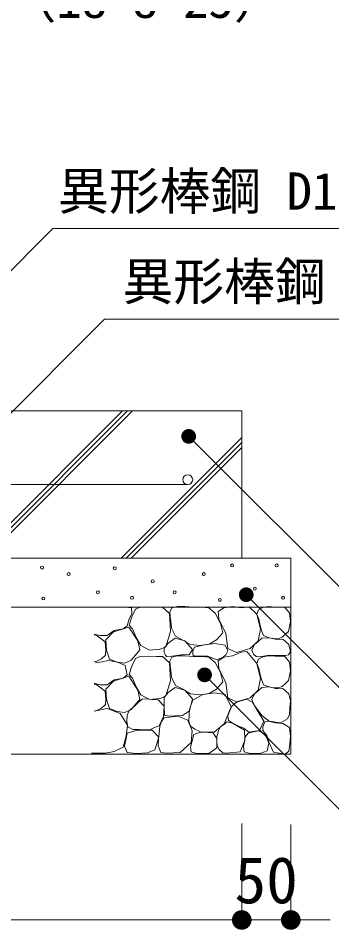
# Model space of a CAD drawing. Units: millimetres on the paper, scale 1:20. Extents: x 11 to 3083, y 13 to 5005.
# Drawn here: x 70.99 to 86.97, y 83.57 to 130.05 of the extents above; entities that cross this region are included whole.
import ezdxf
from ezdxf.enums import TextEntityAlignment as Align

# ---------------------------------------------------------------- set-up
doc = ezdxf.new("R2010")
doc.units = ezdxf.units.MM
for name, color, linetype, lineweight in [('0_2', 1, 'Continuous', 13), ('_0-0_', 7, 'Continuous', 13), ('ハッチ', 4, 'Continuous', 13), ('寸法', 1, 'Continuous', 13), ('本体', 7, 'Continuous', 13)]:
    doc.layers.add(name, color=color, linetype=linetype, lineweight=lineweight)
doc.styles.add('ＭＳ ゴシック', font='')
doc.styles.get('ＭＳ ゴシック').set_extended_font_data('MS Gothic')

# ---------------------------------------------------------------- blocks, each defined once
blk = doc.blocks.new('filled_dot')
at = {"color": 0, "linetype": 'Continuous', "lineweight": -2, "const_width": 1.25}
blk.add_lwpolyline([(-0.625, 0, 1), (0.625, 0, 1)], format="xyb", close=True, dxfattribs=at)

msp = doc.modelspace()

# ---------------------------------------------------------------- linework, layer by layer
at = {"layer": '0_2'}
for p, q in [((60.681, 107.248), (72.754, 119.322)), ((72.754, 119.322), (89.664, 119.321)), ((67.49, 106.804), (75.383, 114.697)), ((75.383, 114.697), (101.182, 114.704)), ((79.676, 108.728), (80.206, 108.197)), ((80.206, 108.197), (89.546, 98.858)), ((82.609, 100.652), (83.14, 100.121)), ((83.14, 100.121), (92.42, 90.841)), ((80.486, 96.566), (81.017, 96.035)), ((81.017, 96.035), (92.399, 84.653))]:
    msp.add_line(p, q, dxfattribs=at)
at = {"layer": '0_2', "lineweight": 18}
for p, q in [((79.676, 108.728), (79.68, 108.724)), ((82.609, 100.652), (82.613, 100.648)), ((80.486, 96.566), (80.49, 96.562))]:
    msp.add_line(p, q, dxfattribs=at)
at = {"layer": '_0-0_'}
msp.add_circle((79.63, 106.524), 0.25, dxfattribs=at)
at = {"layer": 'ハッチ'}
for p, q in [((42.88, 110.024), (82.38, 110.024)), ((68.81, 102.524), (76.31, 110.024)), ((68.81, 102.524), (76.31, 110.024)), ((68.81, 102.524), (76.31, 110.024)), ((69.064, 102.524), (76.564, 110.024)), ((69.064, 102.524), (76.564, 110.024)), ((69.317, 102.524), (76.817, 110.024)), ((82.38, 110.024), (82.38, 102.524)), ((76.234, 102.524), (82.38, 108.669)), ((76.234, 102.524), (82.38, 108.669)), ((76.234, 102.524), (82.38, 108.669)), ((76.488, 102.524), (82.38, 108.415)), ((76.488, 102.524), (82.38, 108.415)), ((76.742, 102.524), (82.38, 108.161)), ((82.38, 102.524), (42.88, 102.524)), ((76.489, 100.021), (76.767, 99.983)), ((76.767, 99.983), (76.78, 99.692)), ((76.97, 99.921), (77.202, 100.023)), ((77.202, 100.023), (77.58, 100.037)), ((77.58, 100.037), (78.031, 100.008)), ((78.031, 100.008), (78.35, 100.023)), ((78.35, 100.023), (78.699, 99.688)), ((78.723, 99.769), (78.811, 99.981)), ((78.811, 99.981), (79.099, 100.044)), ((79.099, 100.044), (79.499, 100.044)), ((79.499, 100.044), (79.9, 100.019)), ((79.9, 100.019), (80.313, 100.019)), ((80.313, 100.019), (80.701, 99.981)), ((80.701, 99.981), (81.027, 99.706)), ((81.181, 99.798), (81.463, 99.981)), ((81.463, 99.981), (81.912, 100.047)), ((81.912, 100.047), (82.344, 99.981)), ((82.344, 99.981), (82.759, 100.031)), ((82.759, 100.031), (83.141, 99.665)), ((83.233, 99.886), (83.461, 100.003)), ((83.461, 100.003), (83.747, 100.054)), ((83.747, 100.054), (84.085, 100.025)), ((84.085, 100.025), (84.554, 100.025)), ((84.554, 100.025), (84.811, 99.724)), ((76.78, 99.692), (76.628, 99.376)), ((76.635, 99.093), (76.781, 99.529)), ((76.781, 99.529), (76.97, 99.921)), ((78.699, 99.688), (78.743, 98.773)), ((78.735, 99.543), (78.723, 99.769)), ((78.76, 99.306), (78.735, 99.543)), ((81.027, 99.706), (81.29, 99.193)), ((81.214, 99.4), (81.181, 99.798)), ((83.141, 99.665), (83.341, 98.902)), ((83.145, 99.651), (83.233, 99.886)), ((83.248, 99.401), (83.145, 99.651)), ((84.811, 99.724), (84.863, 99.291)), ((76.539, 99.073), (76.337, 98.908)), ((76.628, 99.376), (76.539, 99.073)), ((76.81, 98.919), (76.635, 99.093)), ((78.798, 98.955), (78.76, 99.306)), ((81.331, 99.167), (81.214, 99.4)), ((81.29, 99.193), (81.415, 98.717)), ((81.563, 98.669), (81.331, 99.167)), ((83.321, 99.078), (83.248, 99.401)), ((83.38, 98.836), (83.321, 99.078)), ((84.863, 99.291), (84.76, 98.785)), ((75.148, 98.567), (74.858, 98.648)), ((74.858, 98.61), (74.945, 98.605)), ((74.945, 98.605), (75.414, 98.246)), ((75.515, 98.567), (75.148, 98.567)), ((75.458, 98.352), (75.851, 98.759)), ((75.882, 98.82), (75.515, 98.567)), ((75.851, 98.759), (76.621, 99.006)), ((76.337, 98.908), (75.882, 98.82)), ((76.621, 99.006), (77.086, 98.294)), ((76.999, 98.468), (76.81, 98.919)), ((78.743, 98.773), (78.51, 98.003)), ((79.011, 98.542), (78.798, 98.955)), ((81.415, 98.717), (81.09, 98.354)), ((81.663, 97.905), (81.563, 98.669)), ((83.341, 98.902), (83.224, 98.304)), ((83.497, 98.565), (83.38, 98.836)), ((83.754, 98.462), (83.497, 98.565)), ((84.628, 98.66), (84.437, 98.491)), ((84.76, 98.785), (84.628, 98.66)), ((75.414, 98.246), (75.461, 97.824)), ((75.487, 97.829), (75.458, 98.352)), ((77.246, 98.062), (76.999, 98.468)), ((77.086, 98.294), (77.188, 97.844)), ((78.419, 97.919), (78.638, 98.175)), ((78.638, 98.175), (78.991, 98.443)), ((78.991, 98.443), (79.478, 98.296)), ((79.374, 98.342), (79.011, 98.542)), ((79.762, 98.117), (79.374, 98.342)), ((79.478, 98.296), (79.868, 97.858)), ((80.251, 98.067), (79.762, 98.117)), ((80.727, 98.129), (80.251, 98.067)), ((80.395, 98.072), (81.003, 98.159)), ((81.09, 98.354), (80.727, 98.129)), ((81.003, 98.159), (81.537, 98.072)), ((83.224, 98.304), (82.809, 97.905)), ((82.888, 97.826), (83.034, 98.107)), ((83.034, 98.107), (83.212, 98.274)), ((83.212, 98.274), (83.41, 98.44)), ((83.41, 98.44), (83.774, 98.461)), ((84.004, 98.418), (83.754, 98.462)), ((83.774, 98.461), (84.16, 98.367)), ((84.231, 98.411), (84.004, 98.418)), ((84.16, 98.367), (84.473, 98.378)), ((84.437, 98.491), (84.231, 98.411)), ((84.473, 98.378), (84.775, 98.107)), ((84.775, 98.107), (84.859, 97.763)), ((75.461, 97.824), (75.445, 97.574)), ((75.633, 97.364), (75.487, 97.829)), ((77.028, 97.655), (76.737, 97.321)), ((77.188, 97.844), (77.028, 97.655)), ((77.682, 97.829), (77.246, 98.062)), ((78.205, 97.873), (77.682, 97.829)), ((78.51, 98.003), (78.192, 97.855)), ((78.431, 97.7), (78.419, 97.919)), ((78.498, 97.563), (78.431, 97.7)), ((79.868, 97.858), (79.699, 97.582)), ((79.881, 97.57), (79.894, 97.767)), ((79.894, 97.767), (79.976, 97.971)), ((79.976, 97.971), (80.395, 98.072)), ((81.537, 98.072), (81.67, 97.796)), ((81.67, 97.796), (81.572, 97.589)), ((82.111, 97.706), (81.663, 97.905)), ((81.912, 97.534), (82.344, 97.727)), ((82.809, 97.905), (82.111, 97.706)), ((82.344, 97.727), (82.637, 97.749)), ((82.637, 97.749), (83.141, 97.152)), ((82.982, 97.617), (82.888, 97.826)), ((83.112, 97.508), (82.982, 97.617)), ((84.859, 97.763), (84.757, 97.592)), ((74.992, 97.261), (74.858, 97.229)), ((74.936, 97.186), (75.271, 97.238)), ((75.226, 97.386), (74.992, 97.261)), ((75.445, 97.574), (75.226, 97.386)), ((75.271, 97.238), (75.597, 97.304)), ((75.597, 97.304), (76.066, 97.213)), ((76.025, 97.219), (75.633, 97.364)), ((76.417, 97.161), (76.025, 97.219)), ((76.066, 97.213), (76.434, 97.045)), ((76.737, 97.321), (76.417, 97.161)), ((76.781, 97.016), (76.97, 97.408)), ((76.97, 97.408), (77.202, 97.509)), ((77.202, 97.509), (77.58, 97.524)), ((77.58, 97.524), (78.031, 97.495)), ((78.031, 97.495), (78.35, 97.509)), ((78.35, 97.509), (78.699, 97.175)), ((78.557, 97.491), (78.498, 97.563)), ((78.82, 97.523), (78.557, 97.491)), ((78.699, 97.175), (78.743, 96.26)), ((78.723, 97.256), (78.811, 97.468)), ((78.735, 97.03), (78.723, 97.256)), ((78.811, 97.468), (79.099, 97.531)), ((79.064, 97.551), (78.82, 97.523)), ((79.421, 97.6), (79.064, 97.551)), ((79.099, 97.531), (79.499, 97.531)), ((79.699, 97.582), (79.421, 97.6)), ((79.499, 97.531), (79.9, 97.506)), ((80.033, 97.523), (79.881, 97.57)), ((79.9, 97.506), (80.313, 97.506)), ((80.319, 97.524), (80.033, 97.523)), ((80.313, 97.506), (80.701, 97.468)), ((80.639, 97.52), (80.319, 97.524)), ((80.908, 97.415), (80.639, 97.52)), ((80.701, 97.468), (81.027, 97.193)), ((81.132, 97.339), (80.908, 97.415)), ((81.027, 97.193), (81.29, 96.68)), ((81.45, 97.488), (81.132, 97.339)), ((81.181, 97.285), (81.463, 97.468)), ((81.214, 96.887), (81.181, 97.285)), ((81.572, 97.589), (81.45, 97.488)), ((81.463, 97.468), (81.912, 97.534)), ((83.316, 97.482), (83.112, 97.508)), ((83.141, 97.152), (83.341, 96.388)), ((83.145, 97.138), (83.233, 97.372)), ((83.233, 97.372), (83.461, 97.49)), ((83.764, 97.563), (83.316, 97.482)), ((83.461, 97.49), (83.747, 97.541)), ((83.747, 97.541), (84.085, 97.512)), ((84.058, 97.556), (83.764, 97.563)), ((84.356, 97.546), (84.058, 97.556)), ((84.085, 97.512), (84.554, 97.512)), ((84.607, 97.556), (84.356, 97.546)), ((84.554, 97.512), (84.811, 97.211)), ((84.757, 97.592), (84.607, 97.556)), ((84.811, 97.211), (84.863, 96.778)), ((76.434, 97.045), (76.539, 96.559)), ((76.635, 96.58), (76.781, 97.016)), ((78.76, 96.793), (78.735, 97.03)), ((78.798, 96.442), (78.76, 96.793)), ((81.331, 96.654), (81.214, 96.887)), ((83.248, 96.888), (83.145, 97.138)), ((83.321, 96.565), (83.248, 96.888)), ((84.863, 96.778), (84.76, 96.272)), ((75.458, 95.839), (75.851, 96.246)), ((75.882, 96.307), (75.515, 96.054)), ((75.851, 96.246), (76.621, 96.493)), ((76.337, 96.395), (75.882, 96.307)), ((76.539, 96.559), (76.337, 96.395)), ((76.621, 96.493), (77.086, 95.781)), ((76.81, 96.406), (76.635, 96.58)), ((76.999, 95.955), (76.81, 96.406)), ((78.743, 96.26), (78.51, 95.49)), ((79.011, 96.029), (78.798, 96.442)), ((81.29, 96.68), (81.415, 96.204)), ((81.563, 96.156), (81.331, 96.654)), ((83.341, 96.388), (83.224, 95.791)), ((83.38, 96.323), (83.321, 96.565)), ((83.497, 96.052), (83.38, 96.323)), ((84.76, 96.272), (84.628, 96.147)), ((75.148, 96.054), (74.858, 96.135)), ((74.858, 96.097), (74.945, 96.092)), ((74.945, 96.092), (75.414, 95.733)), ((75.515, 96.054), (75.148, 96.054)), ((75.487, 95.316), (75.458, 95.839)), ((77.246, 95.548), (76.999, 95.955)), ((77.086, 95.781), (77.188, 95.331)), ((78.638, 95.662), (78.991, 95.929)), ((78.991, 95.929), (79.478, 95.783)), ((79.374, 95.829), (79.011, 96.029)), ((79.762, 95.604), (79.374, 95.829)), ((79.478, 95.783), (79.868, 95.345)), ((81.09, 95.841), (80.727, 95.616)), ((81.415, 96.204), (81.09, 95.841)), ((81.663, 95.392), (81.563, 96.156)), ((83.224, 95.791), (82.809, 95.392)), ((83.034, 95.594), (83.212, 95.76)), ((83.212, 95.76), (83.41, 95.927)), ((83.41, 95.927), (83.774, 95.948)), ((83.754, 95.949), (83.497, 96.052)), ((84.004, 95.905), (83.754, 95.949)), ((83.774, 95.948), (84.16, 95.854)), ((84.231, 95.897), (84.004, 95.905)), ((84.16, 95.854), (84.473, 95.865)), ((84.437, 95.978), (84.231, 95.897)), ((84.628, 96.147), (84.437, 95.978)), ((84.473, 95.865), (84.775, 95.594)), ((75.414, 95.733), (75.461, 95.311)), ((75.461, 95.311), (75.445, 95.061)), ((75.633, 94.851), (75.487, 95.316)), ((77.188, 95.331), (77.028, 95.142)), ((77.106, 95.156), (77.299, 95.33)), ((77.682, 95.316), (77.246, 95.548)), ((77.299, 95.33), (77.53, 95.349)), ((77.53, 95.349), (77.8, 95.31)), ((78.205, 95.36), (77.682, 95.316)), ((77.8, 95.31), (78.127, 95.301)), ((78.127, 95.301), (78.426, 94.964)), ((78.51, 95.49), (78.192, 95.342)), ((78.419, 95.406), (78.638, 95.662)), ((78.431, 95.187), (78.419, 95.406)), ((79.868, 95.345), (79.722, 94.737)), ((80.251, 95.553), (79.762, 95.604)), ((79.886, 95.273), (80.395, 95.559)), ((80.727, 95.616), (80.251, 95.553)), ((80.395, 95.559), (81.003, 95.646)), ((81.003, 95.646), (81.537, 95.559)), ((81.537, 95.559), (81.835, 94.938)), ((82.111, 95.193), (81.663, 95.392)), ((82.809, 95.392), (82.111, 95.193)), ((82.355, 95.234), (82.645, 95.323)), ((82.645, 95.323), (82.935, 95.167)), ((82.888, 95.312), (83.034, 95.594)), ((82.982, 95.104), (82.888, 95.312)), ((84.775, 95.594), (84.859, 95.25)), ((74.864, 94.718), (75.518, 94.848)), ((75.226, 94.873), (74.992, 94.748)), ((75.445, 95.061), (75.226, 94.873)), ((75.518, 94.848), (76.186, 94.601)), ((76.025, 94.706), (75.633, 94.851)), ((76.644, 94.752), (76.885, 94.935)), ((77.028, 95.142), (76.737, 94.808)), ((76.885, 94.935), (77.106, 95.156)), ((78.426, 94.964), (78.387, 94.435)), ((78.431, 94.968), (78.431, 95.187)), ((78.443, 94.505), (78.431, 94.968)), ((79.724, 94.802), (79.811, 95.05)), ((79.811, 95.05), (79.886, 95.273)), ((81.835, 94.938), (81.488, 94.069)), ((81.798, 94.789), (81.887, 94.989)), ((81.887, 94.989), (82.11, 95.167)), ((82.11, 95.167), (82.355, 95.234)), ((82.935, 95.167), (83.158, 94.766)), ((83.066, 94.948), (82.982, 95.104)), ((83.399, 94.5), (83.066, 94.948)), ((84.838, 94.885), (84.806, 94.552)), ((84.859, 95.25), (84.838, 94.885)), ((74.992, 94.748), (74.858, 94.716)), ((74.858, 94.715), (74.864, 94.718)), ((76.417, 94.648), (76.025, 94.706)), ((76.186, 94.601), (76.564, 94.006)), ((76.737, 94.808), (76.417, 94.648)), ((76.529, 94.184), (76.538, 94.512)), ((76.538, 94.512), (76.644, 94.752)), ((78.387, 94.435), (78.175, 93.963)), ((78.288, 94.185), (78.418, 94.367)), ((78.418, 94.367), (79.12, 94.458)), ((78.662, 94.457), (78.443, 94.505)), ((78.991, 94.469), (78.662, 94.457)), ((79.368, 94.493), (78.991, 94.469)), ((79.12, 94.458), (79.64, 94.263)), ((79.722, 94.737), (79.368, 94.493)), ((79.687, 94.194), (79.699, 94.541)), ((79.699, 94.541), (79.724, 94.802)), ((81.675, 94.476), (81.798, 94.789)), ((81.708, 94.242), (81.675, 94.476)), ((83.158, 94.766), (83.503, 94.198)), ((83.785, 94.198), (83.399, 94.5)), ((84.806, 94.552), (84.713, 94.323)), ((76.564, 94.006), (76.492, 93.439)), ((76.567, 93.924), (76.529, 94.184)), ((76.837, 93.78), (76.567, 93.924)), ((78.175, 93.963), (77.906, 93.857)), ((78.171, 93.575), (78.21, 93.951)), ((78.21, 93.951), (78.288, 94.185)), ((79.64, 94.263), (79.86, 93.718)), ((79.774, 93.958), (79.687, 94.194)), ((79.997, 93.796), (79.774, 93.958)), ((81.488, 94.069), (80.978, 93.647)), ((81.202, 93.715), (81.289, 93.922)), ((81.289, 93.922), (81.497, 94.053)), ((81.497, 94.053), (81.617, 94.173)), ((81.617, 94.173), (81.901, 94.108)), ((81.998, 94.053), (81.708, 94.242)), ((81.901, 94.108), (82.523, 93.748)), ((82.188, 93.975), (81.998, 94.053)), ((82.489, 93.841), (82.188, 93.975)), ((83.503, 94.198), (83.292, 93.73)), ((83.45, 93.726), (83.46, 93.908)), ((83.46, 93.908), (83.552, 94.173)), ((83.552, 94.173), (83.735, 94.203)), ((83.735, 94.203), (84.08, 94.112)), ((84.358, 94.114), (83.785, 94.198)), ((84.08, 94.112), (84.467, 94.081)), ((84.713, 94.323), (84.358, 94.114)), ((84.467, 94.081), (84.812, 93.878)), ((76.492, 93.439), (76.346, 92.873)), ((76.491, 93.326), (76.548, 93.585)), ((76.548, 93.585), (77.066, 93.754)), ((77.145, 93.78), (76.837, 93.78)), ((77.066, 93.754), (77.811, 93.743)), ((77.395, 93.77), (77.145, 93.78)), ((77.703, 93.761), (77.395, 93.77)), ((77.906, 93.857), (77.703, 93.761)), ((77.811, 93.743), (78.149, 93.394)), ((78.145, 93.302), (78.171, 93.575)), ((79.86, 93.718), (79.808, 93.12)), ((79.848, 93.2), (79.935, 93.523)), ((79.935, 93.523), (80.283, 93.647)), ((80.271, 93.66), (79.997, 93.796)), ((80.978, 93.647), (80.271, 93.66)), ((80.283, 93.647), (80.668, 93.623)), ((80.668, 93.623), (80.904, 93.623)), ((80.904, 93.623), (81.115, 93.325)), ((81.114, 93.409), (81.202, 93.715)), ((82.734, 93.652), (82.489, 93.841)), ((82.523, 93.748), (82.534, 93.213)), ((82.554, 93.414), (82.711, 93.591)), ((82.711, 93.591), (82.971, 93.654)), ((83.292, 93.73), (82.734, 93.652)), ((82.971, 93.654), (83.242, 93.706)), ((83.242, 93.706), (83.576, 93.539)), ((83.653, 93.472), (83.45, 93.726)), ((83.576, 93.539), (83.764, 93.091)), ((83.785, 93.106), (83.653, 93.472)), ((84.812, 93.878), (84.863, 93.421)), ((76.401, 92.932), (76.491, 93.326)), ((78.149, 93.394), (77.957, 92.751)), ((78.12, 92.939), (78.145, 93.302)), ((79.808, 93.12), (79.237, 92.614)), ((79.761, 92.878), (79.848, 93.2)), ((81.115, 93.325), (81.103, 92.853)), ((81.104, 93.18), (81.114, 93.409)), ((81.136, 92.951), (81.104, 93.18)), ((82.534, 93.213), (82.305, 92.634)), ((82.461, 92.893), (82.523, 93.164)), ((82.523, 93.164), (82.554, 93.414)), ((83.764, 93.091), (83.67, 92.685)), ((83.999, 92.628), (83.785, 93.106)), ((84.833, 93.045), (84.782, 92.679)), ((84.863, 93.421), (84.833, 93.045)), ((75.431, 92.568), (74.718, 92.568)), ((75.881, 92.655), (75.431, 92.568)), ((76.346, 92.873), (75.881, 92.655)), ((76.548, 92.605), (76.401, 92.932)), ((77.021, 92.56), (76.548, 92.605)), ((77.574, 92.582), (77.021, 92.56)), ((77.957, 92.751), (77.574, 92.582)), ((78.249, 92.601), (78.12, 92.939)), ((78.535, 92.575), (78.249, 92.601)), ((79.237, 92.614), (78.535, 92.575)), ((79.811, 92.642), (79.761, 92.878)), ((80.072, 92.555), (79.811, 92.642)), ((80.705, 92.555), (80.072, 92.555)), ((81.103, 92.853), (80.705, 92.555)), ((81.224, 92.765), (81.136, 92.951)), ((81.42, 92.591), (81.224, 92.765)), ((81.595, 92.58), (81.42, 92.591)), ((82.305, 92.634), (81.595, 92.58)), ((82.502, 92.633), (82.461, 92.893)), ((82.752, 92.57), (82.502, 92.633)), ((83.295, 92.55), (82.752, 92.57)), ((83.67, 92.685), (83.295, 92.55)), ((84.192, 92.588), (83.999, 92.628)), ((84.589, 92.527), (84.192, 92.588)), ((84.782, 92.679), (84.589, 92.527))]:
    msp.add_line(p, q, dxfattribs=at)
for centre in [(72.203, 102.036), (75.908, 102), (81.886, 102.146), (84.161, 102.146), (73.562, 101.706), (77.84, 101.334), (80.444, 101.706), (83.048, 100.962), (72.276, 100.46), (75.05, 100.776), (76.788, 100.496), (78.956, 100.776), (81.263, 100.386), (84.489, 100.496)]:
    msp.add_circle(centre, 0.075, dxfattribs=at)
at = {"layer": '寸法'}
for p, q in [((82.38, 88.982), (82.38, 84.067)), ((82.38, 88.982), (82.38, 84.067)), ((84.88, 88.93), (84.88, 84.067)), ((42.88, 84.067), (82.38, 84.067)), ((80.38, 84.067), (86.88, 84.067))]:
    msp.add_line(p, q, dxfattribs=at)
at = {"layer": '本体'}
for p, q in [((42.88, 110.024), (82.38, 110.024)), ((82.38, 110.024), (82.38, 102.524)), ((46.63, 106.274), (79.63, 106.274)), ((40.38, 102.524), (84.88, 102.524)), ((82.38, 102.524), (42.88, 102.524)), ((84.88, 102.524), (84.88, 100.024)), ((40.38, 100.024), (84.88, 100.024)), ((84.88, 100.024), (40.38, 100.024)), ((84.88, 100.024), (84.88, 92.524)), ((84.88, 92.524), (40.38, 92.524))]:
    msp.add_line(p, q, dxfattribs=at)

# ---------------------------------------------------------------- block references
at = {"layer": '0_2', "lineweight": 18, "xscale": 0.3, "yscale": 0.3, "rotation": 315}
for p in [(79.676, 108.728), (82.609, 100.652), (80.486, 96.566)]:
    msp.add_blockref('filled_dot', p, dxfattribs=at)
at = {"layer": '寸法', "xscale": 0.4, "yscale": 0.4, "rotation": 180}
msp.add_blockref('filled_dot', (82.38, 84.067), dxfattribs=at)
msp.add_blockref('filled_dot', (82.38, 84.067), dxfattribs=at)
at = {"layer": '寸法', "xscale": 0.4, "yscale": 0.4}
msp.add_blockref('filled_dot', (84.88, 84.067), dxfattribs=at)

# ---------------------------------------------------------------- texts
at = {"layer": '寸法', "color": 3, "style": 'ＭＳ ゴシック'}
for s, p in [('（18-8-25）', (70.345, 129.496)), ('異形棒鋼 D10', (73.014, 119.718)), ('異形棒鋼 D13-＠400', (76.301, 115.106))]:
    msp.add_text(s, height=1.899, dxfattribs=at).set_placement(p, align=Align.BOTTOM_LEFT)
at = {"layer": '寸法', "style": 'ＭＳ ゴシック'}
msp.add_text('50', height=2.374, dxfattribs=at).set_placement((82.011, 84.203), align=Align.BOTTOM_LEFT)

doc.saveas('drawing.dxf')
